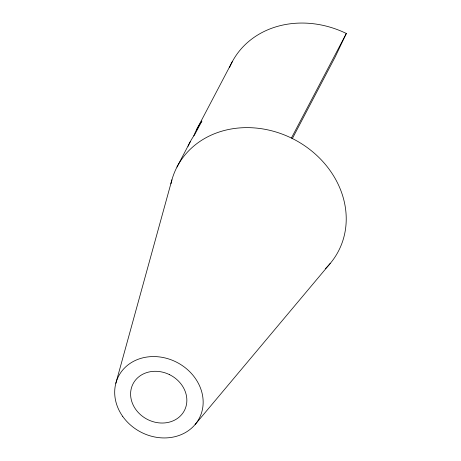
<?xml version="1.0" encoding="UTF-8"?>
<svg xmlns="http://www.w3.org/2000/svg" width="461" height="461" viewBox="0 0 461 461"><rect width="100%" height="100%" fill="white"/><g stroke="black" fill="none" stroke-linecap="round" stroke-linejoin="round"><path stroke-width="0.69" d="M325.472 268.556A91.03 78.514 27.7 0 0 292.401 138.548L290.977 137.851A91.03 78.514 27.7 0 0 237.934 128.072L236.43 128.233A91.03 78.514 27.7 0 0 171.924 179.819L171.221 182.487A91.03 78.514 27.7 0 0 170.916 183.835M115.826 383.327L171.924 179.819M229.543 67.462A91.03 78.514 27.7 0 1 291.335 23.655L292.839 23.494A91.03 78.514 27.7 0 1 345.883 33.267L346.32 33.486L335.095 57.135L292.245 138.755M176.955 167.072L190.451 141.383M196.617 129.627L232.505 61.278M291.415 138.064L346.32 33.486M195.136 424.5L330.18 263.496M193.781 135.862A91.03 78.514 27.7 0 1 201.613 121.439L201.912 121.03L194.807 134.405A91.03 78.514 27.7 0 0 188.03 146.298M169.458 374.62L169.003 374.401A28.945 24.963 27.7 0 0 132.63 384.664A28.945 24.963 27.7 0 0 147.998 419.712L148.454 419.925A28.945 24.963 27.7 0 0 184.826 409.668A28.945 24.963 27.7 0 0 169.458 374.62M122.661 416.346A45.518 39.26 27.7 0 0 198.996 418.836A45.518 39.26 27.7 0 0 155.109 356.589A45.518 39.26 27.7 0 0 122.661 416.346"/></g></svg>
